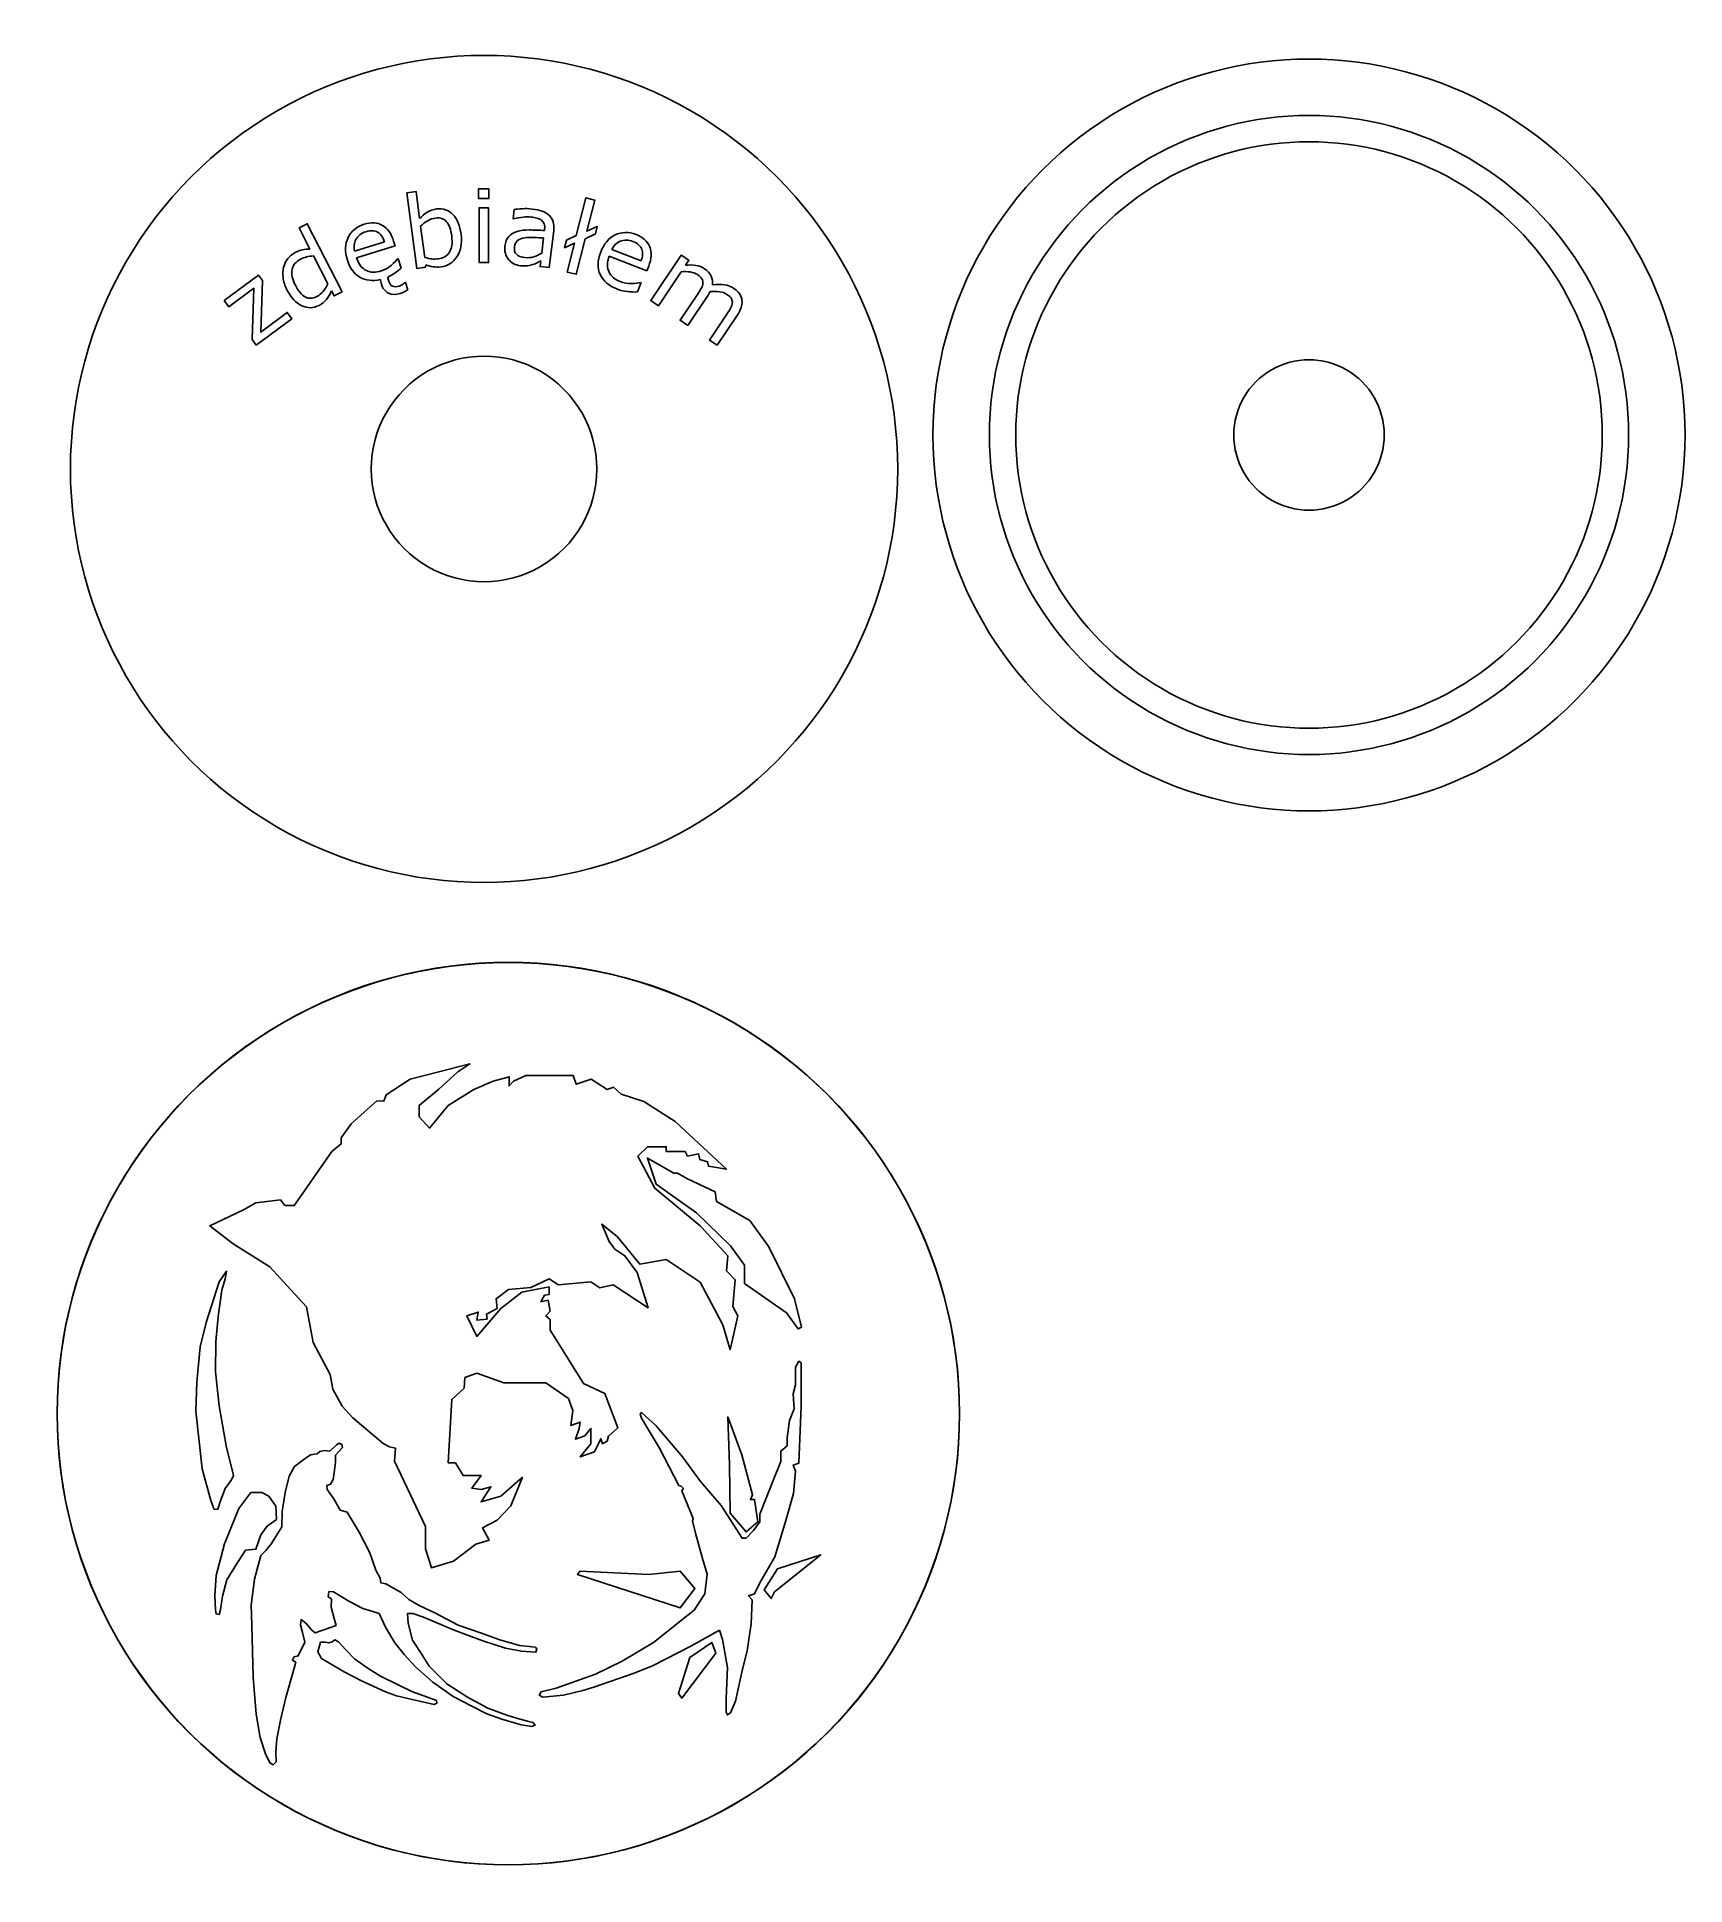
# Model space of a CAD drawing. Extents: x 12 to 633, y 142 to 838.
import ezdxf

# ---------------------------------------------------------------- set-up
doc = ezdxf.new("R2010")
doc.units = 0
doc.layers.add('Layer_1', color=7, linetype='CONTINUOUS')

msp = doc.modelspace()

# ---------------------------------------------------------------- linework, layer by layer
at = {"layer": 'Layer_1', "color": 7}
for points in [[(178.386041, 777.426925), (182.310203, 777.441025), (182.296763, 781.050505), (178.372601, 781.036405)], [(178.694636, 753.29053), (182.174532, 753.30328), (182.100514, 773.97913), (178.620593, 773.96668)], [(218.558762, 762.26638), (222.458252, 764.06158), (223.169186, 766.91755), (219.256271, 765.068455), (222.185013, 776.833645), (218.808149, 777.674267), (215.266829, 763.448305), (211.54235, 761.74303), (210.831417, 758.887105), (214.56932, 760.646155), (211.85074, 749.725255), (215.227604, 748.88458)], [(94.625903, 722.16628), (108.046845, 732.09823), (106.296079, 734.46403), (96.31221, 727.07563), (96.970035, 746.537155), (95.49456, 748.530955), (82.534875, 738.94033), (84.26361, 736.60438), (93.741585, 743.61838), (93.09537, 724.23448)], [(519.782258, 688.273483)], [(601.986978, 688.273483)], [(611.90824, 688.273483)], [(633.168085, 688.273483)], [(223.006631, 675.476135)], [(336.39246, 675.476135)], [(94.459862, 398.825063), (103.746744, 399.887813), (105.441031, 397.762238), (108.949749, 397.718738), (111.958801, 402.057412), (118.216816, 411.080587), (123.129721, 418.1643), (126.643561, 420.9651), (126.672286, 423.272182), (130.353886, 428.580547), (140.122029, 437.175375), (142.768606, 437.14245), (143.633333, 439.48569), (152.644876, 445.414882), (163.471831, 448.173052), (175.127408, 451.142309), (170.614553, 448.173052), (163.471831, 441.594622), (156.039511, 435.50643), (156.039511, 431.230125), (159.977971, 426.95382), (166.965691, 435.50643), (176.603491, 441.459179), (183.973568, 444.577289), (189.926325, 446.278079), (189.926325, 442.876499), (191.627108, 444.577289), (196.219065, 446.827724), (214.073685, 446.827724), (215.241645, 443.480077), (220.823963, 445.427684), (226.84032, 441.532469), (229.338457, 442.404044), (232.162545, 439.758397), (240.66648, 436.92375), (252.579375, 429.462675), (271.847587, 411.411937), (265.117604, 412.549462), (264.760972, 414.246585), (261.786622, 415.066545), (261.325852, 417.259222), (257.184795, 416.38902), (256.25703, 418.129417), (249.170422, 418.129417), (249.170422, 419.91588), (242.083807, 419.91588), (238.512127, 416.342962), (244.918455, 404.325262), (261.926324, 390.152063), (272.373344, 378.797738), (271.847587, 373.144163), (275.160517, 369.775538), (274.221479, 359.677988), (276.099554, 356.136338), (273.264914, 343.380413), (270.455572, 352.807913), (261.926324, 368.892188), (249.170422, 377.396138), (239.199787, 375.655613), (230.745225, 385.900088), (224.925937, 390.749513), (227.695965, 384.163088), (229.754722, 381.323513), (233.579872, 378.813488), (238.158967, 372.497663), (242.326027, 359.220788), (229.191952, 367.839113), (224.169045, 366.757538), (220.763888, 368.992013), (208.537208, 367.839113), (205.02339, 370.144838), (198.059115, 366.851138), (189.642863, 366.057338), (185.049233, 362.594288), (185.390895, 358.970738), (181.426313, 356.844788), (181.606786, 354.930713), (177.711683, 354.563438), (178.304281, 357.553388), (174.052313, 356.136113), (177.711683, 348.398588), (186.808215, 358.970738), (194.721915, 365.117438), (204.996803, 367.078313), (204.996803, 364.261613), (203.26332, 363.930788), (201.923415, 361.497863), (204.603233, 362.009288), (205.390373, 357.884738), (203.816093, 356.136113), (205.390373, 354.718763), (205.390373, 350.796263), (207.744473, 347.027138), (217.989315, 330.624263), (226.05045, 326.851838), (230.971507, 313.882014), (227.343645, 310.781739), (226.9386, 308.883339), (225.162292, 307.923339), (224.468895, 309.843264), (222.117765, 304.913814), (216.7257, 302.966364), (220.767855, 307.947114), (220.767855, 313.715589), (218.51757, 310.942764), (214.93383, 309.648489), (216.379298, 313.715589), (216.728528, 316.106814), (213.13914, 314.810439), (213.958245, 320.419014), (212.320028, 324.955013), (203.816093, 330.904838), (187.945418, 330.904838), (177.718846, 334.484438), (173.267543, 332.876813), (173.043841, 328.932863), (168.322081, 324.647438), (166.965698, 300.734139), (169.678471, 300.734139), (172.634986, 295.946139), (179.344801, 295.946139), (175.821563, 291.185214), (179.344801, 290.661264), (183.076508, 291.709164), (179.344801, 286.008789), (186.808215, 288.104589), (194.97354, 295.313739), (190.546905, 284.563389), (185.378715, 279.103464), (179.907683, 276.252114), (182.36769, 271.531989), (177.447668, 270.018714), (168.954593, 263.721392), (160.644518, 261.165392), (158.461756, 268.262042), (158.461756, 276.766014), (146.714138, 301.329264), (147.123181, 306.246339), (144.855458, 306.813264), (142.435839, 308.034939), (139.186171, 310.781739), (131.005389, 317.696664), (126.978729, 322.095564), (123.532276, 328.532363), (122.513056, 333.987338), (116.046256, 346.065038), (113.519184, 359.590313), (106.307596, 367.468538), (99.784164, 374.595038), (85.899572, 383.249138), (77.086449, 390.063938), (89.818584, 396.147788)], [(108.949749, 397.718513), (111.958801, 402.057187), (118.216816, 411.080362), (123.129721, 418.164075), (126.643561, 420.964875), (126.672286, 423.271957), (130.353886, 428.580322), (140.122029, 437.17515), (142.768606, 437.142225), (143.633333, 439.485465), (152.644876, 445.414657), (163.471831, 448.172827), (175.127408, 451.142084), (170.614553, 448.172827), (163.471831, 441.594397), (156.039511, 435.506205), (156.039511, 431.2299), (159.977971, 426.953595), (166.965691, 435.506205), (176.603491, 441.458954), (183.973568, 444.577064), (189.926325, 446.277854), (189.926325, 442.876274), (191.627108, 444.577064), (196.219065, 446.827499), (214.073685, 446.827499), (215.241645, 443.479852), (220.823963, 445.427459), (226.84032, 441.532244), (229.338457, 442.403819), (232.162545, 439.758172), (240.66648, 436.923525), (252.579375, 429.46245), (271.847587, 411.411712), (265.117604, 412.549237), (264.760972, 414.24636), (261.786622, 415.06632), (261.325852, 417.258997), (257.184795, 416.388795), (256.25703, 418.129192), (249.170422, 418.129192), (249.170422, 419.915655), (242.083807, 419.915655), (238.512127, 416.342737), (244.918455, 404.325037), (261.926324, 390.151838), (272.373344, 378.797513), (271.847587, 373.143938), (275.160517, 369.775313), (274.221479, 359.677763), (276.099554, 356.136113), (273.264914, 343.380188), (270.455572, 352.807688), (261.926324, 368.891963), (249.170422, 377.395913), (239.199787, 375.655388), (230.745225, 385.899863), (224.925937, 390.749288), (227.695965, 384.162863), (229.754722, 381.323288), (233.579872, 378.813263), (238.158967, 372.497438), (242.326027, 359.220563), (229.191952, 367.838888), (224.169045, 366.757313), (220.763888, 368.991788), (208.537208, 367.838888), (205.02339, 370.144613), (198.059115, 366.850913), (189.642863, 366.057338), (185.049233, 362.594288), (185.390895, 358.970738), (181.426313, 356.844788), (181.606786, 354.930713), (177.711683, 354.563438), (178.304281, 357.553388), (174.052313, 356.136113), (177.711683, 348.398588), (186.808215, 358.970738), (194.721915, 365.117438), (204.996803, 367.078313), (204.996803, 364.261613), (203.26332, 363.930788), (201.923415, 361.497863), (204.603233, 362.009288), (205.390373, 357.884738), (203.816093, 356.136113), (205.390373, 354.718763), (205.390373, 350.796263), (207.744473, 347.027138), (217.989315, 330.624263), (226.05045, 326.851838), (230.971507, 313.882014), (227.343645, 310.781739), (226.9386, 308.883339), (225.162292, 307.923339), (224.468895, 309.843264), (222.117765, 304.913814), (216.7257, 302.966364), (220.767855, 307.947114), (220.767855, 313.715589), (218.51757, 310.942764), (214.93383, 309.648489), (216.379298, 313.715589), (216.728528, 316.106814), (213.13914, 314.810439), (213.958245, 320.419014), (212.320028, 324.955013), (203.816093, 330.904838), (187.945418, 330.904838), (177.718846, 334.484438), (173.267543, 332.876813), (173.043841, 328.932863), (168.322081, 324.647438), (166.965698, 300.734139), (169.678471, 300.734139), (172.634986, 295.946139), (179.344801, 295.946139), (175.821563, 291.185214), (179.344801, 290.661264), (183.076508, 291.709164), (179.344801, 286.008789), (186.808215, 288.104589), (194.97354, 295.313739), (190.546905, 284.563389), (185.378715, 279.103464), (179.907683, 276.252114), (182.36769, 271.531989), (177.447668, 270.018714), (168.954593, 263.721392), (160.644518, 261.165392), (158.461756, 268.262042), (158.461756, 276.766014), (146.714138, 301.329264), (147.123181, 306.246339), (144.855458, 306.813264), (142.435839, 308.034939), (139.186171, 310.781739), (131.005389, 317.696664), (126.978729, 322.095564), (123.532276, 328.532363), (122.513056, 333.987338), (116.046256, 346.065038), (113.519184, 359.590313), (106.307596, 367.468538), (99.784164, 374.595038), (85.899572, 383.249138), (77.086449, 390.063938), (89.818584, 396.147788), (94.459862, 398.825063), (103.746744, 399.887813), (105.441031, 397.762238)], [(242.083807, 415.66365), (245.361697, 405.749512), (252.415042, 400.795613), (260.602245, 395.045363), (273.410309, 382.540538), (278.678744, 375.225188), (278.678744, 368.366588), (294.509092, 357.248213), (298.852447, 351.217313), (300.194047, 351.884138), (297.510847, 362.612288), (287.804174, 382.141913), (280.660319, 392.061413), (268.105499, 399.235613), (267.595619, 402.907762), (257.215657, 407.826787), (253.42239, 409.994362), (252.00507, 409.994362)], [(252.00507, 409.994362), (242.083807, 415.66365), (245.361697, 405.749512), (252.415042, 400.795613), (260.602245, 395.045363), (273.410309, 382.540538), (278.678744, 375.225188), (278.678744, 368.366588), (294.509092, 357.248213), (298.852447, 351.217313), (300.194047, 351.884138), (297.510847, 362.612288), (287.804174, 382.141913), (280.660319, 392.061413), (268.105499, 399.235613), (267.595619, 402.907762), (257.215657, 407.826787), (253.42239, 409.994362)], [(71.873124, 320.181039), (72.223299, 331.152638), (73.507224, 344.458613), (75.724899, 353.679413), (80.627124, 368.969663), (83.428374, 372.938138), (82.961499, 370.136813), (81.677574, 365.818238), (80.276949, 355.897088), (79.343199, 346.442888), (79.226424, 335.004338), (80.627124, 322.282013), (83.311599, 307.108464), (85.996172, 295.903464), (85.295874, 294.269364), (82.844724, 291.117939), (81.210699, 286.799364), (80.160174, 283.297764), (78.759549, 283.181064), (77.475699, 286.565889), (74.207499, 298.471239)], [(85.996172, 295.903464), (85.295874, 294.269364), (82.844724, 291.117939), (81.210699, 286.799364), (80.160174, 283.297764), (78.759549, 283.181064), (77.475699, 286.565889), (74.207499, 298.471239), (71.873124, 320.181039), (72.223299, 331.152638), (73.507224, 344.458613), (75.724899, 353.679413), (80.627124, 368.969663), (83.428374, 372.938138), (82.961499, 370.136813), (81.677574, 365.818238), (80.276949, 355.897088), (79.343199, 346.442888), (79.226424, 335.004338), (80.627124, 322.282013), (83.311599, 307.108464)], [(239.868945, 319.772964), (239.351692, 319.024014), (239.810032, 317.616114), (246.58131, 306.252789), (253.89741, 292.165389), (254.831377, 291.931914), (255.60969, 290.997939), (254.98704, 290.141814), (259.267732, 279.712464), (259.034242, 278.856339), (260.201707, 274.264314), (262.770119, 264.613292), (264.560234, 258.698117), (263.704094, 251.382017), (259.656892, 245.233367), (257.321962, 243.287642), (249.850207, 237.450317), (244.40205, 233.013917), (232.493932, 225.931367), (222.531585, 221.028017), (207.665895, 215.813342), (201.984248, 214.412417), (201.28377, 213.167117), (202.606898, 212.388767), (210.467805, 213.167117), (217.706078, 214.957217), (221.831108, 216.124667), (237.08595, 221.417192), (244.246387, 224.296892), (258.489427, 231.612992), (269.230079, 237.605942), (270.319717, 234.181442), (272.187652, 223.518617), (271.798499, 211.843967), (271.720672, 206.707142), (272.187652, 205.695317), (273.432952, 206.473667), (275.223059, 210.909992), (277.947134, 222.973742), (279.659414, 229.822892), (281.216032, 240.018692), (281.605184, 249.047117), (280.204229, 250.603742), (282.461324, 251.382017), (284.407094, 255.429242), (290.088742, 265.313717), (294.291607, 278.934189), (297.093517, 289.207839), (297.871829, 297.613539), (296.937854, 299.792814), (299.117122, 300.571164), (300.051089, 322.130288), (299.999864, 338.384063), (299.152357, 339.036038), (297.881084, 336.754238), (297.881084, 330.169763), (296.987099, 326.779163), (297.385237, 321.111039), (295.593847, 316.636314), (294.699944, 310.128714), (294.699944, 307.151889), (292.328204, 305.156589), (292.328204, 301.227489), (289.451857, 294.042564), (284.381797, 281.377914), (284.381797, 278.471139), (282.063869, 275.181939), (279.313777, 272.340864), (277.767922, 272.340864), (269.899094, 284.601414), (262.122637, 293.733414), (255.335722, 303.013464), (245.270775, 314.832864)], [(294.291607, 278.934189), (297.093517, 289.207839), (297.871829, 297.613539), (296.937854, 299.792814), (299.117122, 300.571164), (300.051089, 322.130288), (299.999864, 338.384063), (299.152357, 339.036038), (297.881084, 336.754238), (297.881084, 330.169763), (296.987099, 326.779163), (297.385237, 321.111039), (295.593847, 316.636314), (294.699944, 310.128714), (294.699944, 307.151889), (292.328204, 305.156589), (292.328204, 301.227489), (289.451857, 294.042564), (284.381797, 281.377914), (284.381797, 278.471139), (282.063869, 275.181939), (279.313777, 272.340864), (277.767922, 272.340864), (269.899094, 284.601414), (262.122637, 293.733414), (255.335722, 303.013464), (245.270775, 314.832864), (239.868945, 319.772964), (239.351692, 319.024014), (239.810032, 317.616114), (246.58131, 306.252789), (253.89741, 292.165389), (254.831377, 291.931914), (255.60969, 290.997939), (254.98704, 290.141814), (259.267732, 279.712464), (259.034242, 278.856339), (260.201707, 274.264314), (262.770119, 264.613292), (264.560234, 258.698117), (263.704094, 251.382017), (259.656892, 245.233367), (257.321962, 243.287642), (249.850207, 237.450317), (244.40205, 233.013917), (232.493932, 225.931367), (222.531585, 221.028017), (207.665895, 215.813342), (201.984248, 214.412417), (201.28377, 213.167117), (202.606898, 212.388767), (210.467805, 213.167117), (217.706078, 214.957217), (221.831108, 216.124667), (237.08595, 221.417192), (244.246387, 224.296892), (258.489427, 231.612992), (269.230079, 237.605942), (270.319717, 234.181442), (272.187652, 223.518617), (271.798499, 211.843967), (271.720672, 206.707142), (272.187652, 205.695317), (273.432952, 206.473667), (275.223059, 210.909992), (277.947134, 222.973742), (279.659414, 229.822892), (281.216032, 240.018692), (281.605184, 249.047117), (280.204229, 250.603742), (282.461324, 251.382017), (284.407094, 255.429242), (290.088742, 265.313717)], [(280.905329, 286.934064), (282.420487, 286.934064), (283.685684, 278.481939), (279.254542, 274.683789), (273.227399, 281.715264), (272.962919, 299.939139), (272.343779, 318.026739), (273.582067, 314.711964), (277.685617, 303.727089), (281.662904, 288.701739)], [(279.254542, 274.683789), (273.227399, 281.715264), (272.962919, 299.939139), (272.343779, 318.026739), (273.582067, 314.711964), (277.685617, 303.727089), (281.662904, 288.701739), (280.905329, 286.934064), (282.420487, 286.934064), (283.685684, 278.481939)], [(359.721598, 319.285689)], [(122.323501, 305.097189), (124.866699, 307.579089), (125.908486, 308.099964), (126.919636, 307.701639), (127.072839, 306.475989), (124.529649, 303.565089), (124.511499, 300.968964), (123.961464, 296.996514), (123.594781, 294.490764), (122.616946, 292.657314), (121.211311, 292.168464), (121.394656, 290.640564), (123.900354, 287.157039), (126.283816, 282.940164), (128.911741, 282.084564), (133.434219, 274.628589), (137.406669, 266.805842), (139.667911, 260.205467), (141.379119, 257.210867), (141.623574, 255.438542), (143.518126, 255.132992), (149.262893, 251.832767), (152.074163, 249.143792), (155.985496, 247.004717), (161.913608, 244.132367), (170.714101, 239.548742), (179.086801, 236.615267), (186.481658, 234.048467), (193.876523, 231.909467), (199.865753, 231.237167), (200.41578, 230.442692), (200.04909, 229.342667), (194.609895, 229.770467), (188.559555, 230.809367), (180.003518, 233.681792), (169.247356, 237.593117), (157.635586, 242.604467), (153.602026, 243.948992), (151.585246, 243.888242), (151.890818, 240.282467), (153.479798, 233.926517), (156.596641, 229.098467), (159.774601, 224.087117), (166.436086, 217.364492), (174.258751, 212.353067), (181.898071, 208.258442), (189.10959, 205.569392), (192.715343, 204.469292), (196.81002, 203.369267), (198.887918, 202.880342), (199.743518, 201.780243), (198.521228, 201.291393), (194.487668, 201.902493), (187.215038, 204.102617), (181.592498, 206.119442), (175.664386, 209.052917), (168.819556, 212.658692), (161.119118, 218.036717), (154.763206, 223.720367), (150.362956, 228.426242), (146.818313, 232.887617), (143.334781, 238.754567), (140.890201, 243.949292), (138.140041, 244.804892), (134.778744, 245.782742), (129.522894, 248.594042), (123.778119, 252.138692), (122.005801, 252.200192), (121.700229, 250.244492), (122.922519, 249.450017), (122.800291, 246.333167), (124.022581, 242.055167), (124.694836, 239.366117), (116.872179, 236.615942), (115.527654, 237.654917), (113.266419, 240.343967), (111.494101, 241.627367), (111.310756, 239.671667), (112.044129, 236.799317), (112.899736, 233.071292), (110.455149, 227.937692), (108.866169, 227.632142), (108.255024, 226.287617), (109.538431, 225.554192), (108.621714, 222.437342), (105.749326, 212.292392), (103.732546, 203.736317), (102.388029, 196.708143), (102.021339, 191.757843), (102.143574, 188.029893), (100.982394, 186.868668), (99.760104, 187.602093), (98.048897, 191.024493), (96.154344, 197.197068), (94.565364, 205.936442), (93.465302, 219.931667), (92.915274, 239.488367), (92.731929, 247.127642), (93.954219, 256.844867), (96.398799, 265.767617), (98.232242, 267.662117), (100.371249, 270.290064), (104.282581, 276.584889), (104.404809, 282.329664), (105.504871, 289.541214), (106.971624, 295.713789), (109.049514, 299.319489), (113.021964, 302.375214), (115.038736, 303.719739), (117.544434, 304.147539), (118.583386, 305.003139), (120.355704, 305.369889)], [(123.961471, 296.996514), (123.594789, 294.490764), (122.616954, 292.657314), (121.211319, 292.168464), (121.394664, 290.640564), (123.900361, 287.157039), (126.283831, 282.940164), (128.911756, 282.084564), (133.434234, 274.628589), (137.406676, 266.805842), (139.667919, 260.205467), (141.379126, 257.210867), (141.623581, 255.438542), (143.518133, 255.132992), (149.262901, 251.832767), (152.074171, 249.143792), (155.985503, 247.004717), (161.913616, 244.132367), (170.714116, 239.548742), (179.086808, 236.615267), (186.481673, 234.048467), (193.87653, 231.909467), (199.86576, 231.237167), (200.415788, 230.442692), (200.049105, 229.342667), (194.60991, 229.770467), (188.559563, 230.809367), (180.003526, 233.681792), (169.247363, 237.593117), (157.635601, 242.604467), (153.602033, 243.948992), (151.585253, 243.888242), (151.890826, 240.282467), (153.479806, 233.926517), (156.596648, 229.098467), (159.774608, 224.087117), (166.436093, 217.364492), (174.258758, 212.353067), (181.898078, 208.258442), (189.109598, 205.569392), (192.715358, 204.469292), (196.810028, 203.369267), (198.887925, 202.880342), (199.743533, 201.780243), (198.521235, 201.291393), (194.487675, 201.902493), (187.215045, 204.102617), (181.592506, 206.119442), (175.664393, 209.052917), (168.819563, 212.658692), (161.119126, 218.036717), (154.763213, 223.720367), (150.362963, 228.426242), (146.818321, 232.887617), (143.334788, 238.754567), (140.890209, 243.949292), (138.140056, 244.804892), (134.778751, 245.782742), (129.522901, 248.594042), (123.778134, 252.138692), (122.005809, 252.200192), (121.700236, 250.244492), (122.922526, 249.450017), (122.800299, 246.333167), (124.022589, 242.055167), (124.694851, 239.366117), (116.872186, 236.615942), (115.527669, 237.654917), (113.266426, 240.343967), (111.494109, 241.627367), (111.310764, 239.671667), (112.044136, 236.799317), (112.899744, 233.071292), (110.455156, 227.937692), (108.866176, 227.632142), (108.255031, 226.287617), (109.538439, 225.554192), (108.621721, 222.437342), (105.749334, 212.292392), (103.732554, 203.736317), (102.388037, 196.708143), (102.021347, 191.757843), (102.143582, 188.029893), (100.982402, 186.868668), (99.760112, 187.602093), (98.048904, 191.024493), (96.154352, 197.197068), (94.565372, 205.936442), (93.465309, 219.931667), (92.915282, 239.488367), (92.731937, 247.127642), (93.954227, 256.844867), (96.398807, 265.767617), (98.232249, 267.662117), (100.371257, 270.290064), (104.282589, 276.584889), (104.404816, 282.329664), (105.504879, 289.541214), (106.971631, 295.713789), (109.049521, 299.319489), (113.021971, 302.375214), (115.038751, 303.719739), (117.544449, 304.147539), (118.583394, 305.003139), (120.355719, 305.369889), (122.323501, 305.097864), (124.866699, 307.579764), (125.908486, 308.100639), (126.919636, 307.702314), (127.072839, 306.476664), (124.529649, 303.565764), (124.511499, 300.969639)], [(79.285674, 245.302142), (79.010424, 250.714442), (79.560849, 258.236717), (82.679799, 270.253914), (88.092167, 283.555464), (92.587157, 289.518189), (96.715209, 289.609914), (99.375512, 288.142164), (101.944074, 284.381064), (102.311012, 279.427389), (98.733369, 276.858789), (96.348272, 273.648114), (94.513577, 268.143992), (90.568997, 267.868817), (87.174819, 262.548242), (83.505399, 256.585442), (81.945924, 250.439267), (81.120324, 245.393867), (80.661699, 243.559142), (79.469124, 243.742667)], [(80.661699, 243.559142), (79.469124, 243.742667), (79.285674, 245.302142), (79.010424, 250.714442), (79.560849, 258.236717), (82.679799, 270.253914), (88.092167, 283.555464), (92.587157, 289.518189), (96.715209, 289.609914), (99.375512, 288.142164), (101.944074, 284.381064), (102.311012, 279.427389), (98.733369, 276.858789), (96.348272, 273.648114), (94.513577, 268.143992), (90.568997, 267.868817), (87.174819, 262.548242), (83.505399, 256.585442), (81.945924, 250.439267), (81.120324, 245.393867)], [(288.746534, 249.546167), (289.952714, 252.075017), (307.388099, 266.105492), (291.068107, 260.763392), (286.089149, 252.848417)], [(289.952714, 252.075017), (307.388099, 266.105492), (291.068107, 260.763392), (286.089149, 252.848417), (288.746534, 249.546167)], [(242.551635, 258.675467), (216.58761, 259.879442), (215.677403, 258.675467), (254.427847, 246.031592), (259.990657, 253.389617), (254.427847, 259.879442)], [(216.58761, 259.879442), (215.677403, 258.675467), (254.427847, 246.031592), (259.990657, 253.389617), (254.427847, 259.879442), (242.551635, 258.675467)], [(136.783494, 223.220417), (131.662936, 226.854392), (128.249229, 230.378192), (125.606356, 233.186267), (124.243044, 233.976992), (123.276114, 233.217242), (121.929324, 232.837367), (120.651601, 233.113667), (118.855876, 233.079167), (117.785349, 229.522292), (119.219424, 227.019617), (127.698631, 221.954117), (134.305801, 218.485367), (143.390663, 214.410917), (147.471383, 212.872967), (153.356483, 211.547867), (161.670503, 209.675792), (162.716641, 210.171317), (162.606526, 211.107392), (159.137761, 212.318642), (153.466598, 214.410917), (147.905566, 217.163942), (141.408511, 220.247267)], [(131.662936, 226.854392), (128.249229, 230.378192), (125.606356, 233.186267), (124.243044, 233.976992), (123.276114, 233.217242), (121.929324, 232.837367), (120.651601, 233.113667), (118.855876, 233.079167), (117.785349, 229.522292), (119.219424, 227.019617), (127.698631, 221.954117), (134.305801, 218.485367), (143.390663, 214.410917), (147.471383, 212.872967), (153.356483, 211.547867), (161.670503, 209.675792), (162.716641, 210.171317), (162.606526, 211.107392), (159.137761, 212.318642), (153.466598, 214.410917), (147.905566, 217.163942), (141.408511, 220.247267), (136.783494, 223.220492)], [(253.815937, 213.767117), (258.11226, 227.307017), (266.306722, 233.046767), (267.876622, 228.999467), (255.03975, 212.019917)], [(266.306722, 233.046767), (267.876622, 228.999467), (255.03975, 212.019917), (253.815937, 213.767117), (258.11226, 227.307017)], [(189.642863, 149.206968)]]:
    msp.add_lwpolyline(points, close=True, dxfattribs=at)
for points in [[(158.483986, 752.48158), (158.388448, 751.498405), (155.158106, 751.07623), (151.426031, 779.635412), (154.876616, 780.086335), (156.210197, 769.881385)], [(114.864752, 758.357605), (110.763567, 766.322755), (113.85747, 767.915777), (127.042255, 742.308805)], [(156.589208, 766.981412), (158.124253, 755.23468)], [(191.619952, 769.801135), (191.436166, 769.823185), (191.857438, 773.333477)], [(131.641354, 757.56253), (142.950666, 761.08963)], [(146.978026, 759.553555), (132.434951, 755.01793)], [(146.415869, 761.35603), (146.978026, 759.553555)], [(202.238084, 756.837655), (202.924038, 762.55333)], [(203.259303, 765.346855), (203.323278, 765.879835)], [(206.740185, 765.301937), (205.068317, 751.37113)], [(121.618135, 745.241455), (116.186611, 755.790355)], [(147.878523, 754.67683), (148.055226, 754.73158)], [(148.055226, 754.73188), (149.18501, 751.10938)], [(205.068317, 751.37113), (201.631552, 751.78363), (201.894031, 753.97063)], [(241.866441, 750.18283), (227.653943, 755.667205)], [(228.613545, 758.15398), (239.665798, 753.88903)], [(254.811456, 749.83258), (246.211491, 737.012305), (243.321538, 738.950905), (254.839746, 756.12148), (257.729668, 754.18288), (256.451023, 752.27668)], [(150.696984, 745.764055), (150.838343, 745.808305)], [(150.838343, 745.808155), (151.714616, 742.998505)], [(239.713887, 745.735855), (238.347769, 742.19563)], [(239.541207, 745.802455), (239.713887, 745.735705)], [(242.546092, 751.94428), (241.866441, 750.18283)], [(127.042255, 742.308805), (123.948352, 740.715805), (122.956954, 742.64128)], [(264.667611, 740.56858), (257.294721, 729.577555), (254.404791, 731.516155), (260.963038, 741.29278)], [(268.377943, 722.142805), (265.487991, 724.081405), (272.04626, 733.85803)], [(275.853905, 733.287505), (268.377943, 722.142805)]]:
    msp.add_lwpolyline(points, dxfattribs=at)
for points in [[(258.439703, 810.49427), (210.20237, 838.344107), (150.771524, 838.344107), (102.53419, 810.49427)], [(562.301943, 811.017241), (518.449822, 836.335275), (464.421781, 836.335275), (420.56966, 811.017241)], [(102.53419, 810.49427), (54.296857, 782.644432), (24.581434, 731.17581), (24.581434, 675.476135)], [(336.39246, 675.476135), (336.39246, 731.17581), (306.677037, 782.644432), (258.439703, 810.49427)], [(420.56966, 811.017241), (376.717539, 785.699207), (349.703518, 738.909551), (349.703518, 688.273483)], [(551.672021, 792.605675), (514.397719, 814.126003), (468.473885, 814.126003), (431.199582, 792.605675)], [(633.168085, 688.273483), (633.168085, 738.909551), (606.154064, 785.699207), (562.301943, 811.017241)], [(546.71139, 784.01361), (512.506737, 803.761675), (470.364866, 803.761675), (436.160214, 784.01361)], [(431.199582, 792.605675), (393.92528, 771.085347), (370.963363, 731.31414), (370.963363, 688.273483)], [(611.90824, 688.273483), (611.90824, 731.31414), (588.946323, 771.085347), (551.672021, 792.605675)], [(436.160214, 784.01361), (401.955561, 764.265544), (380.884625, 727.769614), (380.884625, 688.273483)], [(601.986978, 688.273483), (601.986978, 727.769614), (580.916043, 764.265544), (546.71139, 784.01361)], [(159.039469, 772.229882), (160.06132, 772.886112), (161.251351, 773.30297), (162.60956, 773.480455)], [(162.60956, 773.480455), (165.032322, 773.79706), (167.062689, 773.116557), (168.700662, 771.438947)], [(191.857438, 773.333477), (192.553367, 773.436392), (193.551682, 773.521657), (194.852383, 773.589272)], [(194.852383, 773.589272), (196.153093, 773.656892), (197.422187, 773.616445), (198.659666, 773.46793)], [(198.659666, 773.46793), (200.105428, 773.29442), (201.34658, 773.02118), (202.38312, 772.64821)], [(129.223772, 762.702955), (130.399327, 765.150745), (132.424327, 766.82288), (135.298771, 767.71936)], [(135.298771, 767.71936), (137.961175, 768.549705), (140.253479, 768.411482), (142.175682, 767.304692)], [(142.175682, 767.304692), (144.10967, 766.201572), (145.523066, 764.218685), (146.415869, 761.35603)], [(156.210197, 769.881385), (157.072913, 770.803055), (158.016003, 771.585887), (159.039469, 772.229882)], [(159.234208, 769.025815), (158.262333, 768.463235), (157.380666, 767.781767), (156.589208, 766.981412)], [(162.194668, 770.084717), (161.191306, 769.953597), (160.204486, 769.60063), (159.234208, 769.025815)], [(166.353575, 768.686762), (165.379684, 769.853782), (163.993382, 770.319767), (162.194668, 770.084717)], [(168.291688, 763.283755), (167.971888, 765.73097), (167.325851, 767.531972), (166.353575, 768.686762)], [(168.700662, 771.438947), (170.350874, 769.762937), (171.397457, 767.230215), (171.840413, 763.84078)], [(195.1986, 770.415662), (194.055711, 770.316682), (192.862829, 770.11184), (191.619952, 769.801135)], [(198.275158, 770.41936), (197.368487, 770.528175), (196.342967, 770.526925), (195.1986, 770.41561)], [(200.40778, 770.01427), (199.733424, 770.194635), (199.02255, 770.329665), (198.275158, 770.41936)], [(202.103732, 769.232807), (201.647454, 769.573427), (201.082137, 769.833915), (200.40778, 770.01427)], [(203.13438, 767.878675), (202.9266, 768.42562), (202.583051, 768.876997), (202.103732, 769.232807)], [(202.38312, 772.64821), (203.433375, 772.286025), (204.316024, 771.76995), (205.031065, 771.099985)], [(203.323277, 765.879835), (203.417422, 766.66398), (203.354457, 767.33026), (203.13438, 767.878675)], [(205.031065, 771.099985), (205.735312, 770.443745), (206.235929, 769.644155), (206.532918, 768.701215)], [(206.532918, 768.701215), (206.829907, 767.75828), (206.898996, 766.625187), (206.740185, 765.301937)], [(128.988169, 754.19503), (127.981468, 757.42288), (128.060002, 760.258855), (129.223772, 762.702955)], [(132.208135, 762.024355), (131.486663, 760.648905), (131.297736, 759.16163), (131.641354, 757.56253)], [(135.976309, 764.92528), (134.197451, 764.37048), (132.941393, 763.403505), (132.208135, 762.024355)], [(140.363299, 764.72293), (139.205721, 765.40894), (137.743391, 765.47639), (135.976309, 764.92528)], [(142.950666, 761.08963), (142.395118, 762.82948), (141.532663, 764.04058), (140.363299, 764.72293)], [(167.430467, 757.16023), (168.354791, 758.56283), (168.641864, 760.604005), (168.291688, 763.283755)], [(171.840413, 763.84078), (172.064273, 762.12773), (172.021009, 760.554005), (171.710621, 759.119605)], [(188.341828, 759.418855), (188.528573, 760.974905), (189.0101, 762.19108), (189.786408, 763.06738)], [(189.786408, 763.06738), (190.576439, 763.95443), (191.623283, 764.599355), (192.926939, 765.002155)], [(193.148169, 761.56393), (192.464982, 761.04938), (192.060892, 760.27138), (191.9359, 759.22993)], [(192.926939, 765.002155), (194.242841, 765.40355), (195.78859, 765.59713), (197.564187, 765.582895)], [(195.714552, 762.598255), (194.688303, 762.435555), (193.832842, 762.09078), (193.148169, 761.56393)], [(199.16013, 762.72538), (197.724172, 762.77338), (196.575646, 762.731005), (195.714552, 762.598255)], [(197.564187, 765.582895), (199.339791, 765.568645), (201.238163, 765.489965), (203.259303, 765.346855)], [(202.924038, 762.55333), (201.862988, 762.61853), (200.608352, 762.67588), (199.16013, 762.72538)], [(224.442149, 757.164505), (225.659414, 760.319005), (227.483381, 762.492055), (229.91405, 763.683655)], [(231.830463, 761.29738), (230.410441, 760.66813), (229.338135, 759.62033), (228.613545, 758.15398)], [(229.91405, 763.683655), (232.356231, 764.87082), (234.98187, 764.922395), (237.790966, 763.83838)], [(236.58541, 761.228305), (234.84698, 761.899155), (233.261997, 761.922155), (231.830463, 761.297305)], [(239.896661, 758.343505), (239.416078, 759.600305), (238.312328, 760.561905), (236.58541, 761.228305)], [(237.790966, 763.83838), (240.392846, 762.83438), (242.102846, 761.30153), (242.920966, 759.23983)], [(104.927924, 751.575655), (105.244649, 752.793605), (105.783735, 753.876205), (106.545183, 754.823455)], [(106.545183, 754.823455), (107.317606, 755.776355), (108.235926, 756.52678), (109.300145, 757.07473)], [(111.284207, 754.515355), (109.550748, 753.622805), (108.511979, 752.324555), (108.1679, 750.620605)], [(109.300145, 757.07473), (110.265614, 757.57188), (111.17504, 757.90828), (112.028422, 758.08393)], [(113.55022, 755.411455), (112.818509, 755.215105), (112.063171, 754.916405), (111.284207, 754.515355)], [(112.028422, 758.08393), (112.87615, 758.27058), (113.821593, 758.361805), (114.864752, 758.357605)], [(116.186611, 755.790355), (115.160729, 755.734055), (114.281932, 755.607755), (113.55022, 755.411455)], [(133.680807, 747.728155), (131.507655, 748.976455), (129.943442, 751.13208), (128.988169, 754.19503)], [(132.434951, 755.01793), (132.813386, 753.80453), (133.326651, 752.80123), (133.974747, 752.00803)], [(145.45884, 752.17708), (146.656378, 753.14518), (147.462939, 753.97843), (147.878523, 754.67683)], [(158.124253, 755.23468), (159.160708, 754.92213), (160.03886, 754.72578), (160.75871, 754.64563)], [(160.75871, 754.64563), (161.490797, 754.56703), (162.303459, 754.58603), (163.196698, 754.70263)], [(163.196698, 754.702855), (165.105536, 754.952305), (166.516792, 755.77143), (167.430467, 757.16023)], [(167.638156, 752.85643), (166.660448, 752.24333), (165.547552, 751.85523), (164.299466, 751.69213)], [(170.215992, 755.414755), (169.473554, 754.334605), (168.614275, 753.48183), (167.638156, 752.85643)], [(171.710621, 759.119605), (171.412505, 757.686805), (170.914295, 756.451855), (170.215992, 755.414755)], [(189.709124, 754.500805), (188.569685, 755.880405), (188.11392, 757.519755), (188.341828, 759.418855)], [(194.193445, 752.09833), (192.343354, 752.32033), (190.848581, 753.121155), (189.709124, 754.500805)], [(191.9359, 759.22993), (191.79475, 758.05368), (192.043462, 757.12273), (192.682035, 756.43708)], [(192.682035, 756.43708), (193.322087, 755.76373), (194.371125, 755.339555), (195.829151, 755.164555)], [(195.829151, 755.164555), (197.042129, 755.019005), (198.178895, 755.11873), (199.23945, 755.46373)], [(200.538417, 753.23848), (199.97971, 752.93263), (199.442079, 752.698855), (198.925526, 752.537155)], [(199.23945, 755.46373), (200.301474, 755.82098), (201.301018, 756.278955), (202.238084, 756.837655)], [(201.894031, 753.97063), (201.562728, 753.79908), (201.110857, 753.55503), (200.538417, 753.23848)], [(224.283995, 748.733755), (223.158844, 751.165255), (223.211562, 753.975505), (224.442149, 757.164505)], [(227.653943, 755.667205), (227.196367, 754.481405), (226.974983, 753.376405), (226.989791, 752.352205)], [(239.665798, 753.88903), (240.311784, 755.59738), (240.388739, 757.082205), (239.896661, 758.343505)], [(242.920966, 759.23983), (243.750615, 757.17373), (243.625657, 754.74188), (242.546092, 751.94428)], [(104.719158, 747.53323), (104.541944, 748.98263), (104.611532, 750.330105), (104.927924, 751.575655)], [(106.204679, 743.03068), (105.40252, 744.58858), (104.907347, 746.08943), (104.719158, 747.53323)], [(108.1679, 750.620605), (107.823821, 748.916655), (108.22233, 746.95658), (109.363426, 744.74038)], [(141.439769, 746.90998), (138.452057, 746.21083), (135.865737, 746.483555), (133.680807, 747.728155)], [(133.974747, 752.00803), (134.619171, 751.22658), (135.349474, 750.64643), (136.165655, 750.26758)], [(136.165655, 750.26758), (136.954602, 749.89318), (137.811374, 749.695055), (138.735971, 749.673205)], [(138.735971, 749.673205), (139.672345, 749.655205), (140.647098, 749.80408), (141.66023, 750.11983)], [(141.553048, 746.11153), (141.496539, 746.41708), (141.458779, 746.68323), (141.439769, 746.90998)], [(141.770076, 745.229155), (141.681892, 745.511855), (141.609549, 745.80598), (141.553048, 746.11153)], [(141.66023, 750.11983), (143.003213, 750.53868), (144.269416, 751.22443), (145.45884, 752.17708)], [(146.807664, 749.282155), (145.988742, 748.716505), (145.118703, 748.231855), (144.197547, 747.828205)], [(144.197547, 747.828205), (144.247472, 747.585255), (144.304742, 747.318755), (144.369357, 747.028705)], [(144.369357, 747.028705), (144.445756, 746.742255), (144.517022, 746.493005), (144.583156, 746.280955)], [(144.583156, 746.280955), (144.884432, 745.314955), (145.348217, 744.677555), (145.97451, 744.368755)], [(149.18501, 751.10938), (148.427149, 750.47233), (147.6347, 749.863255), (146.807664, 749.282155)], [(149.787814, 745.073305), (150.223049, 745.377105), (150.526106, 745.607355), (150.696984, 745.764055)], [(161.19748, 751.71613), (160.293541, 751.87178), (159.389043, 752.12693), (158.483986, 752.48158)], [(164.299466, 751.69213), (163.137028, 751.54023), (162.103033, 751.54823), (161.19748, 751.71613)], [(196.85684, 752.076955), (196.085921, 751.970605), (195.198123, 751.977855), (194.193445, 752.098705)], [(198.925526, 752.537155), (198.315843, 752.324455), (197.626281, 752.171055), (196.85684, 752.076955)], [(230.779191, 743.251255), (227.578653, 744.486305), (225.413588, 746.313805), (224.283995, 748.733755)], [(226.989791, 752.352205), (227.009041, 751.339505), (227.220672, 750.43113), (227.624684, 749.62708)], [(227.624684, 749.62708), (228.010097, 748.84348), (228.558189, 748.155805), (229.26896, 747.564055)], [(229.26896, 747.564055), (229.991261, 746.967905), (230.847461, 746.47878), (231.83756, 746.09668)], [(231.83756, 746.09668), (233.150012, 745.59023), (234.568173, 745.340605), (236.092042, 745.347805)], [(236.092042, 745.347805), (237.631882, 745.361805), (238.781603, 745.513355), (239.541207, 745.802455)], [(258.179001, 749.73568), (257.128676, 749.87558), (256.006161, 749.90788), (254.811456, 749.83258)], [(256.451023, 752.27668), (257.854683, 752.41983), (259.143231, 752.40258), (260.316666, 752.22493)], [(260.953506, 748.721455), (260.164406, 749.250805), (259.239571, 749.58888), (258.179001, 749.73568)], [(260.316666, 752.224555), (261.500351, 752.039755), (262.599463, 751.60708), (263.614003, 750.92653)], [(262.632778, 747.104605), (262.343338, 747.625705), (261.783581, 748.164655), (260.953506, 748.721455)], [(262.987386, 745.44028), (263.047271, 746.03903), (262.929068, 746.593805), (262.632778, 747.104605)], [(263.614003, 750.92653), (264.782283, 750.14283), (265.606228, 749.23348), (266.085838, 748.19848)], [(266.085838, 748.19848), (266.575713, 747.15663), (266.728316, 746.066105), (266.543646, 744.926905)], [(111.748329, 736.99498), (109.594742, 738.02363), (107.746858, 740.03553), (106.204679, 743.03068)], [(109.363426, 744.74038), (110.487578, 742.55708), (111.716428, 741.087005), (113.049974, 740.330155)], [(113.049974, 740.330155), (114.377867, 739.584205), (115.86466, 739.63493), (117.510353, 740.48233)], [(117.510353, 740.48233), (118.388057, 740.93423), (119.17787, 741.58378), (119.879794, 742.43098)], [(121.099352, 739.415455), (120.35419, 738.490455), (119.416591, 737.73703), (118.286554, 737.15518)], [(119.879794, 742.43098), (120.576073, 743.28918), (121.15552, 744.226005), (121.618135, 745.241455)], [(122.956954, 742.64128), (122.463715, 741.41573), (121.844514, 740.340455), (121.099352, 739.415455)], [(144.477896, 741.76918), (143.198075, 742.39123), (142.295469, 743.544555), (141.770076, 745.229155)], [(148.871535, 741.607705), (147.23404, 741.097005), (145.769493, 741.15083), (144.477896, 741.76918)], [(145.97451, 744.368755), (146.61258, 744.063655), (147.461739, 744.076405), (148.521986, 744.407005)], [(148.521986, 744.40708), (148.946085, 744.53933), (149.368028, 744.761405), (149.787814, 745.073305)], [(150.234463, 742.149055), (149.820629, 741.942455), (149.36632, 741.762005), (148.871535, 741.607705)], [(151.714616, 742.998505), (151.153466, 742.642505), (150.660082, 742.359355), (150.234463, 742.149055)], [(234.551092, 742.331455), (233.291384, 742.460405), (232.034084, 742.767005), (230.779191, 743.251255)], [(238.347769, 742.19563), (237.07636, 742.15713), (235.810801, 742.202405), (234.551092, 742.331455)], [(260.963038, 741.29278), (261.471753, 742.05113), (261.917098, 742.792555), (262.299073, 743.517055)], [(262.299073, 743.517055), (262.698168, 744.244905), (262.927606, 744.88598), (262.987386, 745.44028)], [(265.255566, 741.51148), (265.069836, 741.19028), (264.873851, 740.87598), (264.667611, 740.56858)], [(265.735536, 742.393105), (265.608171, 742.136805), (265.448181, 741.84293), (265.255566, 741.51148)], [(269.195481, 742.30108), (268.117781, 742.44448), (266.964466, 742.475155), (265.735536, 742.393105)], [(266.543646, 744.926905), (268.371881, 745.127055), (269.912018, 745.119305), (271.164058, 744.903655)], [(272.036735, 741.286705), (271.227136, 741.829805), (270.280051, 742.16793), (269.195481, 742.30108)], [(271.164058, 744.90343), (272.422963, 744.69788), (273.600688, 744.22733), (274.697233, 743.49178)], [(273.716008, 739.669855), (273.426583, 740.190905), (272.866825, 740.729855), (272.036735, 741.286705)], [(274.060288, 737.990155), (274.120173, 738.588905), (274.005413, 739.148805), (273.716008, 739.669855)], [(274.697233, 743.49178), (276.582858, 742.22688), (277.586485, 740.721505), (277.708115, 738.975655)], [(277.708115, 738.975655), (277.84687, 737.233155), (277.2288, 735.337105), (275.853905, 733.287505)], [(118.286554, 737.15518), (116.092299, 736.02538), (113.91289, 735.97198), (111.748329, 736.99498)], [(272.04626, 733.85803), (272.541225, 734.59588), (272.98313, 735.33218), (273.371975, 736.06693)], [(273.371975, 736.06693), (273.77107, 736.79478), (274.000508, 737.435855), (274.060288, 737.990155)], [(201.746789, 712.299262), (188.591153, 719.894672), (172.382741, 719.894672), (159.227105, 712.299262)], [(505.60903, 712.822234), (496.838606, 717.885841), (486.032997, 717.885841), (477.262573, 712.822234)], [(159.227105, 712.299262), (146.071469, 704.703851), (137.967263, 690.666955), (137.967263, 675.476135)], [(223.006631, 675.476135), (223.006631, 690.666955), (214.902425, 704.703851), (201.746789, 712.299262)], [(477.262573, 712.822234), (468.492149, 707.758628), (463.089345, 698.400696), (463.089345, 688.273483)], [(519.782258, 688.273483), (519.782258, 698.400696), (514.379454, 707.758628), (505.60903, 712.822234)], [(349.703518, 688.273483), (349.703518, 637.637415), (376.717539, 590.847759), (420.56966, 565.529725)], [(370.963363, 688.273483), (370.963363, 645.232826), (393.92528, 605.461619), (431.199582, 583.941291)], [(380.884625, 688.273483), (380.884625, 648.777352), (401.955561, 612.281422), (436.160214, 592.533356)], [(463.089345, 688.273483), (463.089345, 678.146269), (468.492149, 668.788338), (477.262573, 663.724731)], [(505.60903, 663.724731), (514.379454, 668.788338), (519.782258, 678.146269), (519.782258, 688.273483)], [(546.71139, 592.533356), (580.916043, 612.281422), (601.986978, 648.777352), (601.986978, 688.273483)], [(551.672021, 583.941291), (588.946323, 605.461619), (611.90824, 645.232826), (611.90824, 688.273483)], [(562.301943, 565.529725), (606.154064, 590.847759), (633.168085, 637.637415), (633.168085, 688.273483)], [(24.581434, 675.476135), (24.581434, 619.77646), (54.296857, 568.307837), (102.53419, 540.458)], [(137.967263, 675.476135), (137.967263, 660.285315), (146.071469, 646.248418), (159.227105, 638.653008)], [(201.746789, 638.653008), (214.902425, 646.248418), (223.006631, 660.285315), (223.006631, 675.476135)], [(258.439703, 540.458), (306.677037, 568.307837), (336.39246, 619.77646), (336.39246, 675.476135)], [(477.262573, 663.724731), (486.032997, 658.661125), (496.838606, 658.661125), (505.60903, 663.724731)], [(159.227105, 638.653008), (172.382741, 631.057598), (188.591153, 631.057598), (201.746789, 638.653008)], [(436.160214, 592.533356), (470.364866, 572.78529), (512.506737, 572.78529), (546.71139, 592.533356)], [(431.199582, 583.941291), (468.473885, 562.420962), (514.397719, 562.420962), (551.672021, 583.941291)], [(420.56966, 565.529725), (464.421781, 540.211691), (518.449822, 540.211691), (562.301943, 565.529725)], [(102.53419, 540.458), (150.771524, 512.608162), (210.20237, 512.608162), (258.439703, 540.458)], [(274.700099, 466.629744), (222.06848, 497.025132), (157.217269, 497.025132), (104.585649, 466.629744)], [(189.642863, 489.364439), (128.879583, 489.364439), (72.731997, 456.947615), (42.350357, 404.325071)], [(336.935368, 404.325071), (306.553729, 456.947615), (250.406143, 489.364439), (189.642863, 489.364439)], [(104.585649, 466.629744), (51.95403, 436.234356), (19.542044, 380.063698), (19.56415, 319.285689)], [(359.721598, 319.285689), (359.743704, 380.063698), (327.331718, 436.234356), (274.700099, 466.629744)], [(42.350357, 404.325071), (11.968718, 351.702527), (11.968718, 286.86888), (42.350357, 234.246336)], [(336.935368, 234.246336), (367.317008, 286.86888), (367.317008, 351.702527), (336.935368, 404.325071)], [(19.56415, 319.285689), (19.542044, 258.507679), (51.95403, 202.337022), (104.585649, 171.941633)], [(274.700099, 171.941633), (327.331718, 202.337022), (359.743704, 258.507679), (359.721598, 319.285689)], [(42.350357, 234.246336), (72.731997, 181.623792), (128.879583, 149.206968), (189.642863, 149.206968)], [(189.642863, 149.206968), (250.406143, 149.206968), (306.553729, 181.623792), (336.935368, 234.246336)], [(104.585649, 171.941633), (157.217269, 141.546245), (222.06848, 141.546245), (274.700099, 171.941633)]]:
    msp.add_open_spline(points, degree=3, dxfattribs=at)

doc.saveas('drawing.dxf')
